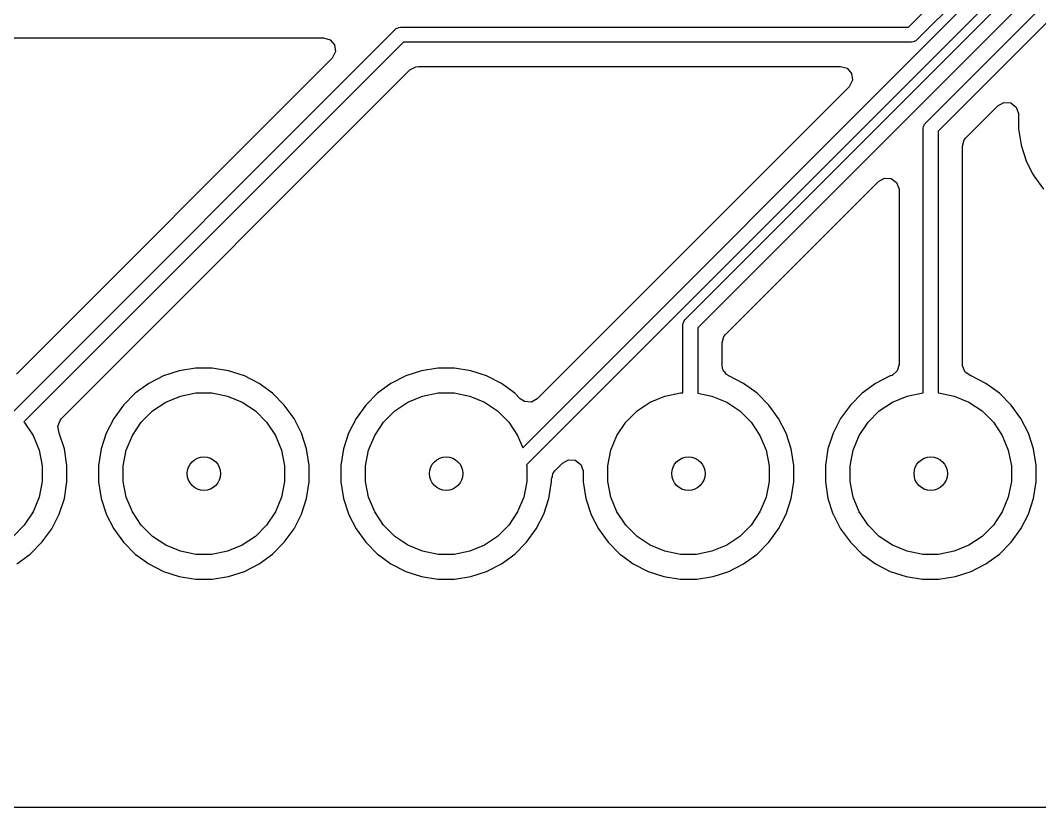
# Model space of a CAD drawing. Extents: x 2.09 to 4.51, y -4.8 to -2.93.
# Drawn here: x 2.6211 to 3.0418, y -4.8031 to -4.4783 of the extents above; entities that cross this region are included whole.
import ezdxf

# ---------------------------------------------------------------- set-up
doc = ezdxf.new("R2010")
doc.units = 0
doc.header["$MEASUREMENT"] = 0
doc.layers.add('BLACK', color=7, linetype='CONTINUOUS')

msp = doc.modelspace()

# ---------------------------------------------------------------- linework, layer by layer
at = {"layer": 'BLACK', "linetype": 'CONTINUOUS'}
for p, q in [((2.99469, -4.52068), (3.31674, -4.19863)), ((3.32016, -4.20384), (2.9999, -4.5241)), ((2.98772, -4.4812), (3.06807, -4.40085)), ((3.07149, -4.40606), (2.99114, -4.48641)), ((2.82846, -4.65463), (3.07222, -4.41087)), ((3.07564, -4.41608), (2.83007, -4.66165)), ((2.89548, -4.60178), (3.07637, -4.42089)), ((3.07979, -4.4261), (2.90069, -4.6052)), ((2.61824, -4.63965), (2.7758, -4.48209)), ((2.7758, -4.48209), (2.77626, -4.48172)), ((2.77626, -4.48172), (2.77704, -4.48139)), ((2.77626, -4.48172), (2.77626, -4.48172)), ((2.77704, -4.48139), (2.77736, -4.48126)), ((2.77736, -4.48126), (2.77795, -4.4812)), ((2.77736, -4.48126), (2.77736, -4.48126)), ((2.77795, -4.4812), (2.98772, -4.4812)), ((2.61377, -4.48551), (2.74623, -4.48551)), ((2.77922, -4.4873), (2.62256, -4.64396)), ((2.74623, -4.48551), (2.74891, -4.4863)), ((2.74891, -4.4863), (2.75074, -4.48841)), ((2.75074, -4.48841), (2.75114, -4.49118)), ((2.98898, -4.4873), (2.77922, -4.4873)), ((2.98958, -4.48724), (2.98898, -4.4873)), ((2.99068, -4.48679), (2.98958, -4.48724)), ((2.99114, -4.48641), (2.99068, -4.48679)), ((2.75114, -4.49118), (2.74998, -4.49372)), ((2.74974, -4.49398), (2.61948, -4.62424)), ((2.74998, -4.49372), (2.74974, -4.49398)), ((2.78437, -4.49744), (2.78542, -4.49732)), ((2.78542, -4.49732), (2.95962, -4.49732)), ((2.95962, -4.49732), (2.96231, -4.49811)), ((2.63797, -4.64272), (2.78191, -4.49878)), ((2.78191, -4.49878), (2.78437, -4.49744)), ((2.96231, -4.49811), (2.96414, -4.50022)), ((2.96414, -4.50022), (2.96453, -4.50299)), ((2.96337, -4.50553), (2.96313, -4.50579)), ((2.96453, -4.50299), (2.96337, -4.50553)), ((2.96313, -4.50579), (2.83446, -4.63446)), ((3.01137, -4.5268), (3.02462, -4.51355)), ((3.02462, -4.51355), (3.02708, -4.51221)), ((3.02708, -4.51221), (3.02986, -4.51241)), ((3.02986, -4.51241), (3.0321, -4.51408)), ((3.0321, -4.51408), (3.03308, -4.5167)), ((3.03308, -4.5167), (3.03309, -4.51706)), ((3.03309, -4.51706), (3.03309, -4.52311)), ((2.9938, -4.52283), (2.99386, -4.52224)), ((2.99386, -4.52224), (2.99431, -4.52114)), ((2.99431, -4.52114), (2.99469, -4.52068)), ((2.9938, -4.63205), (2.9938, -4.52283)), ((2.9999, -4.5241), (2.9999, -4.63205)), ((3.03309, -4.52311), (3.03414, -4.52971)), ((3.00992, -4.5303), (3.01071, -4.52762)), ((3.00992, -4.62028), (3.00992, -4.5303)), ((3.01071, -4.52762), (3.01137, -4.5268)), ((3.03414, -4.52971), (3.03416, -4.52987)), ((3.03416, -4.52987), (3.03623, -4.53624)), ((3.03623, -4.53624), (3.03628, -4.53638)), ((3.03628, -4.53638), (3.03906, -4.54183)), ((2.97531, -4.54475), (2.97776, -4.54341)), ((2.97776, -4.54341), (2.98055, -4.54361)), ((3.03906, -4.54183), (3.03938, -4.54248)), ((3.03938, -4.54248), (3.04341, -4.54801)), ((2.91216, -4.6079), (2.97531, -4.54475)), ((2.98055, -4.54361), (2.98279, -4.54529)), ((2.98279, -4.54529), (2.98377, -4.54791)), ((2.98377, -4.54791), (2.98378, -4.54826)), ((2.98378, -4.54826), (2.98378, -4.62028)), ((2.89465, -4.60334), (2.8951, -4.60224)), ((2.8951, -4.60224), (2.89548, -4.60178)), ((2.89459, -4.60394), (2.89465, -4.60334)), ((2.89459, -4.63205), (2.89459, -4.60394)), ((2.90069, -4.6052), (2.90069, -4.63216)), ((2.91071, -4.61141), (2.9115, -4.60873)), ((2.9115, -4.60873), (2.91216, -4.6079)), ((2.91071, -4.62057), (2.91071, -4.61141)), ((2.68667, -4.62294), (2.68016, -4.62506)), ((2.69343, -4.62187), (2.68667, -4.62294)), ((2.68667, -4.62294), (2.68667, -4.62294)), ((2.68667, -4.62294), (2.68667, -4.62294)), ((2.70027, -4.62187), (2.69343, -4.62187)), ((2.70703, -4.62294), (2.70027, -4.62187)), ((2.71354, -4.62506), (2.70703, -4.62294)), ((2.70703, -4.62294), (2.70703, -4.62294)), ((2.70703, -4.62294), (2.70703, -4.62294)), ((2.78667, -4.62294), (2.78016, -4.62506)), ((2.79343, -4.62187), (2.78667, -4.62294)), ((2.78667, -4.62294), (2.78667, -4.62294)), ((2.78667, -4.62294), (2.78667, -4.62294)), ((2.80027, -4.62187), (2.79343, -4.62187)), ((2.80703, -4.62294), (2.80027, -4.62187)), ((2.81354, -4.62506), (2.80703, -4.62294)), ((2.80703, -4.62294), (2.80703, -4.62294)), ((2.80703, -4.62294), (2.80703, -4.62294)), ((2.91091, -4.62197), (2.91071, -4.62057)), ((2.91122, -4.62245), (2.91091, -4.62197)), ((2.91139, -4.62307), (2.91122, -4.62245)), ((2.91198, -4.62363), (2.91139, -4.62307)), ((2.98299, -4.62296), (2.98088, -4.62479)), ((2.98378, -4.62028), (2.98299, -4.62296)), ((3.00995, -4.62084), (3.00992, -4.62028)), ((3.01104, -4.62342), (3.00995, -4.62084)), ((3.01335, -4.62499), (3.01104, -4.62342)), ((2.68016, -4.62506), (2.67406, -4.62816)), ((2.68016, -4.62506), (2.68016, -4.62506)), ((2.71964, -4.62816), (2.71354, -4.62506)), ((2.71354, -4.62506), (2.71354, -4.62506)), ((2.71354, -4.62506), (2.71354, -4.62506)), ((2.78016, -4.62506), (2.77406, -4.62816)), ((2.78016, -4.62506), (2.78016, -4.62506)), ((2.81964, -4.62816), (2.81354, -4.62506)), ((2.81354, -4.62506), (2.81354, -4.62506)), ((2.81354, -4.62506), (2.81354, -4.62506)), ((2.91242, -4.62432), (2.91198, -4.62363)), ((2.91297, -4.62457), (2.91242, -4.62432)), ((2.91342, -4.62499), (2.91297, -4.62457)), ((2.91354, -4.62506), (2.91342, -4.62499)), ((2.91964, -4.62816), (2.91354, -4.62506)), ((2.91354, -4.62506), (2.91354, -4.62506)), ((2.97962, -4.62533), (2.97406, -4.62816)), ((2.98016, -4.62506), (2.97962, -4.62533)), ((2.98035, -4.62499), (2.98016, -4.62506)), ((2.98016, -4.62506), (2.98016, -4.62506)), ((2.98016, -4.62506), (2.98016, -4.62506)), ((2.98088, -4.62479), (2.98035, -4.62499)), ((3.01354, -4.62506), (3.01335, -4.62499)), ((3.01964, -4.62816), (3.01354, -4.62506)), ((2.67406, -4.62816), (2.66852, -4.63219)), ((2.72518, -4.63219), (2.71964, -4.62816)), ((2.71964, -4.62816), (2.71964, -4.62816)), ((2.71964, -4.62816), (2.71964, -4.62816)), ((2.77406, -4.62816), (2.76852, -4.63219)), ((2.82518, -4.63219), (2.81964, -4.62816)), ((2.81964, -4.62816), (2.81964, -4.62816)), ((2.81964, -4.62816), (2.81964, -4.62816)), ((2.92518, -4.63219), (2.91964, -4.62816)), ((2.91964, -4.62816), (2.91964, -4.62816)), ((2.91964, -4.62816), (2.91964, -4.62816)), ((2.97406, -4.62816), (2.96852, -4.63219)), ((3.02518, -4.63219), (3.01964, -4.62816)), ((3.01964, -4.62816), (3.01964, -4.62816)), ((3.01964, -4.62816), (3.01964, -4.62816)), ((2.66852, -4.63219), (2.66368, -4.63703)), ((2.67562, -4.63949), (2.68108, -4.63584)), ((2.68108, -4.63584), (2.68714, -4.63333)), ((2.68714, -4.63333), (2.69357, -4.63205)), ((2.69357, -4.63205), (2.70013, -4.63205)), ((2.70013, -4.63205), (2.70656, -4.63333)), ((2.70656, -4.63333), (2.71263, -4.63584)), ((2.71263, -4.63584), (2.71808, -4.63949)), ((2.73002, -4.63703), (2.72518, -4.63219)), ((2.76852, -4.63219), (2.76368, -4.63703)), ((2.77562, -4.63949), (2.78108, -4.63584)), ((2.78108, -4.63584), (2.78714, -4.63333)), ((2.78714, -4.63333), (2.79357, -4.63205)), ((2.79357, -4.63205), (2.80013, -4.63205)), ((2.80013, -4.63205), (2.80656, -4.63333)), ((2.80656, -4.63333), (2.81263, -4.63584)), ((2.81263, -4.63584), (2.81808, -4.63949)), ((2.82745, -4.63446), (2.82518, -4.63219)), ((2.82922, -4.6356), (2.82745, -4.63446)), ((2.83201, -4.6358), (2.82922, -4.6356)), ((2.83446, -4.63446), (2.83201, -4.6358)), ((2.87562, -4.63949), (2.88108, -4.63584)), ((2.88108, -4.63584), (2.88714, -4.63333)), ((2.88714, -4.63333), (2.89357, -4.63205)), ((2.89357, -4.63205), (2.89459, -4.63205)), ((2.90069, -4.63216), (2.90656, -4.63333)), ((2.90656, -4.63333), (2.91263, -4.63584)), ((2.91263, -4.63584), (2.91808, -4.63949)), ((2.93002, -4.63703), (2.92518, -4.63219)), ((2.96852, -4.63219), (2.96368, -4.63703)), ((2.97562, -4.63949), (2.98108, -4.63584)), ((2.98108, -4.63584), (2.98714, -4.63333)), ((2.98714, -4.63333), (2.99357, -4.63205)), ((2.99357, -4.63205), (2.9938, -4.63205)), ((2.9999, -4.63205), (3.00013, -4.63205)), ((3.00013, -4.63205), (3.00656, -4.63333)), ((3.00656, -4.63333), (3.01263, -4.63584)), ((3.01263, -4.63584), (3.01808, -4.63949)), ((3.03002, -4.63703), (3.02518, -4.63219)), ((2.66368, -4.63703), (2.65966, -4.64256)), ((2.67098, -4.64412), (2.67562, -4.63949)), ((2.71808, -4.63949), (2.72272, -4.64412)), ((2.73404, -4.64256), (2.73002, -4.63703)), ((2.73002, -4.63703), (2.73002, -4.63703)), ((2.76368, -4.63703), (2.75966, -4.64256)), ((2.77098, -4.64412), (2.77562, -4.63949)), ((2.81808, -4.63949), (2.82272, -4.64412)), ((2.87098, -4.64412), (2.87562, -4.63949)), ((2.91808, -4.63949), (2.92272, -4.64412)), ((2.93404, -4.64256), (2.93002, -4.63703)), ((2.93002, -4.63703), (2.93002, -4.63703)), ((2.96368, -4.63703), (2.95966, -4.64256)), ((2.97098, -4.64412), (2.97562, -4.63949)), ((3.01808, -4.63949), (3.02272, -4.64412)), ((3.03404, -4.64256), (3.03002, -4.63703)), ((3.03002, -4.63703), (3.03002, -4.63703)), ((2.62256, -4.64396), (2.62272, -4.64412)), ((2.62272, -4.64412), (2.62636, -4.64958)), ((2.63654, -4.64573), (2.63759, -4.64314)), ((2.63759, -4.64314), (2.63797, -4.64272)), ((2.65966, -4.64256), (2.65655, -4.64866)), ((2.66734, -4.64958), (2.67098, -4.64412)), ((2.72272, -4.64412), (2.72636, -4.64958)), ((2.73715, -4.64866), (2.73404, -4.64256)), ((2.75966, -4.64256), (2.75655, -4.64866)), ((2.76734, -4.64958), (2.77098, -4.64412)), ((2.82272, -4.64412), (2.82636, -4.64958)), ((2.86734, -4.64958), (2.87098, -4.64412)), ((2.92272, -4.64412), (2.92636, -4.64958)), ((2.93715, -4.64866), (2.93404, -4.64256)), ((2.95966, -4.64256), (2.95655, -4.64866)), ((2.96734, -4.64958), (2.97098, -4.64412)), ((3.02272, -4.64412), (3.02636, -4.64958)), ((3.03715, -4.64866), (3.03404, -4.64256)), ((2.63706, -4.64848), (2.63654, -4.64573)), ((2.63715, -4.64866), (2.63706, -4.64848)), ((2.63926, -4.65517), (2.63715, -4.64866)), ((2.65655, -4.64866), (2.65444, -4.65517)), ((2.65655, -4.64866), (2.65655, -4.64866)), ((2.73926, -4.65517), (2.73715, -4.64866)), ((2.75655, -4.64866), (2.75444, -4.65517)), ((2.75655, -4.64866), (2.75655, -4.64866)), ((2.93926, -4.65517), (2.93715, -4.64866)), ((2.95655, -4.64866), (2.95444, -4.65517)), ((2.95655, -4.64866), (2.95655, -4.64866)), ((3.03926, -4.65517), (3.03715, -4.64866)), ((2.62636, -4.64958), (2.62887, -4.65564)), ((2.66483, -4.65564), (2.66734, -4.64958)), ((2.72636, -4.64958), (2.72887, -4.65564)), ((2.76483, -4.65564), (2.76734, -4.64958)), ((2.82636, -4.64958), (2.82846, -4.65463)), ((2.86483, -4.65564), (2.86734, -4.64958)), ((2.92636, -4.64958), (2.92887, -4.65564)), ((2.96483, -4.65564), (2.96734, -4.64958)), ((3.02636, -4.64958), (3.02887, -4.65564)), ((2.62887, -4.65564), (2.63015, -4.66207)), ((2.64033, -4.66193), (2.63926, -4.65517)), ((2.65444, -4.65517), (2.65337, -4.66193)), ((2.65444, -4.65517), (2.65444, -4.65517)), ((2.65444, -4.65517), (2.65444, -4.65517)), ((2.66355, -4.66207), (2.66483, -4.65564)), ((2.72887, -4.65564), (2.73015, -4.66207)), ((2.74033, -4.66193), (2.73926, -4.65517)), ((2.75444, -4.65517), (2.75337, -4.66193)), ((2.75444, -4.65517), (2.75444, -4.65517)), ((2.75444, -4.65517), (2.75444, -4.65517)), ((2.76355, -4.66207), (2.76483, -4.65564)), ((2.86355, -4.66207), (2.86483, -4.65564)), ((2.92887, -4.65564), (2.93015, -4.66207)), ((2.94033, -4.66193), (2.93926, -4.65517)), ((2.95444, -4.65517), (2.95337, -4.66193)), ((2.95444, -4.65517), (2.95444, -4.65517)), ((2.95444, -4.65517), (2.95444, -4.65517)), ((2.96355, -4.66207), (2.96483, -4.65564)), ((3.02887, -4.65564), (3.03015, -4.66207)), ((3.04033, -4.66193), (3.03926, -4.65517)), ((2.84179, -4.6641), (2.8449, -4.66099)), ((2.8449, -4.66099), (2.84735, -4.65965)), ((2.84735, -4.65965), (2.85014, -4.65985)), ((2.85014, -4.65985), (2.85238, -4.66153)), ((2.63015, -4.66207), (2.63015, -4.66863)), ((2.64033, -4.66878), (2.64033, -4.66193)), ((2.65337, -4.66193), (2.65337, -4.66878)), ((2.66355, -4.66863), (2.66355, -4.66207)), ((2.73015, -4.66207), (2.73015, -4.66863)), ((2.74033, -4.66878), (2.74033, -4.66193)), ((2.75337, -4.66193), (2.75337, -4.66878)), ((2.76355, -4.66863), (2.76355, -4.66207)), ((2.83007, -4.66165), (2.83015, -4.66207)), ((2.83015, -4.66207), (2.83015, -4.66863)), ((2.84068, -4.66643), (2.84094, -4.66523)), ((2.84094, -4.66523), (2.84109, -4.66503)), ((2.84109, -4.66503), (2.84112, -4.66493)), ((2.84112, -4.66493), (2.84179, -4.6641)), ((2.85238, -4.66153), (2.85335, -4.66415)), ((2.85335, -4.66415), (2.85337, -4.6645)), ((2.85337, -4.6645), (2.85337, -4.66878)), ((2.86355, -4.66863), (2.86355, -4.66207)), ((2.93015, -4.66207), (2.93015, -4.66863)), ((2.94033, -4.66878), (2.94033, -4.66193)), ((2.95337, -4.66193), (2.95337, -4.66878)), ((2.96355, -4.66863), (2.96355, -4.66207)), ((3.03015, -4.66207), (3.03015, -4.66863)), ((3.04033, -4.66878), (3.04033, -4.66193)), ((2.63015, -4.66863), (2.62887, -4.67507)), ((2.63926, -4.67554), (2.64033, -4.66878)), ((2.65337, -4.66878), (2.65444, -4.67554)), ((2.66483, -4.67507), (2.66355, -4.66863)), ((2.73015, -4.66863), (2.72887, -4.67507)), ((2.73926, -4.67554), (2.74033, -4.66878)), ((2.75337, -4.66878), (2.75444, -4.67554)), ((2.76483, -4.67507), (2.76355, -4.66863)), ((2.83015, -4.66863), (2.82887, -4.67507)), ((2.83926, -4.67554), (2.84033, -4.66878)), ((2.84033, -4.66761), (2.84068, -4.66643)), ((2.84033, -4.66878), (2.84033, -4.66761)), ((2.85337, -4.66878), (2.85444, -4.67554)), ((2.86483, -4.67507), (2.86355, -4.66863)), ((2.93015, -4.66863), (2.92887, -4.67507)), ((2.93926, -4.67554), (2.94033, -4.66878)), ((2.95337, -4.66878), (2.95444, -4.67554)), ((2.96483, -4.67507), (2.96355, -4.66863)), ((3.03015, -4.66863), (3.02887, -4.67507)), ((3.03926, -4.67554), (3.04033, -4.66878)), ((2.62887, -4.67507), (2.62636, -4.68113)), ((2.63715, -4.68205), (2.63926, -4.67554)), ((2.65444, -4.67554), (2.65444, -4.67554)), ((2.65444, -4.67554), (2.65651, -4.68192)), ((2.66734, -4.68113), (2.66483, -4.67507)), ((2.72887, -4.67507), (2.72636, -4.68113)), ((2.73715, -4.68205), (2.73926, -4.67554)), ((2.75444, -4.67554), (2.75444, -4.67554)), ((2.75444, -4.67554), (2.75651, -4.68192)), ((2.76734, -4.68113), (2.76483, -4.67507)), ((2.82887, -4.67507), (2.82636, -4.68113)), ((2.83715, -4.68205), (2.83926, -4.67554)), ((2.85444, -4.67554), (2.85444, -4.67554)), ((2.85444, -4.67554), (2.85651, -4.68192)), ((2.86734, -4.68113), (2.86483, -4.67507)), ((2.92887, -4.67507), (2.92636, -4.68113)), ((2.93715, -4.68205), (2.93926, -4.67554)), ((2.95444, -4.67554), (2.95444, -4.67554)), ((2.95444, -4.67554), (2.95651, -4.68192)), ((2.96734, -4.68113), (2.96483, -4.67507)), ((3.02887, -4.67507), (3.02636, -4.68113)), ((3.03715, -4.68205), (3.03926, -4.67554)), ((2.62636, -4.68113), (2.62272, -4.68658)), ((2.63404, -4.68815), (2.63715, -4.68205)), ((2.65651, -4.68192), (2.65655, -4.68205)), ((2.65655, -4.68205), (2.65966, -4.68815)), ((2.67098, -4.68658), (2.66734, -4.68113)), ((2.72636, -4.68113), (2.72272, -4.68658)), ((2.73404, -4.68815), (2.73715, -4.68205)), ((2.75651, -4.68192), (2.75655, -4.68205)), ((2.75655, -4.68205), (2.75966, -4.68815)), ((2.77098, -4.68658), (2.76734, -4.68113)), ((2.82636, -4.68113), (2.82272, -4.68658)), ((2.83404, -4.68815), (2.83715, -4.68205)), ((2.85651, -4.68192), (2.85655, -4.68205)), ((2.85655, -4.68205), (2.85966, -4.68815)), ((2.87098, -4.68658), (2.86734, -4.68113)), ((2.92636, -4.68113), (2.92272, -4.68658)), ((2.93404, -4.68815), (2.93715, -4.68205)), ((2.95651, -4.68192), (2.95655, -4.68205)), ((2.95655, -4.68205), (2.95966, -4.68815)), ((2.97098, -4.68658), (2.96734, -4.68113)), ((3.02636, -4.68113), (3.02272, -4.68658)), ((3.03404, -4.68815), (3.03715, -4.68205)), ((2.62272, -4.68658), (2.61808, -4.69122)), ((2.67562, -4.69122), (2.67098, -4.68658)), ((2.72272, -4.68658), (2.71808, -4.69122)), ((2.77562, -4.69122), (2.77098, -4.68658)), ((2.82272, -4.68658), (2.81808, -4.69122)), ((2.87562, -4.69122), (2.87098, -4.68658)), ((2.92272, -4.68658), (2.91808, -4.69122)), ((2.97562, -4.69122), (2.97098, -4.68658)), ((3.02272, -4.68658), (3.01808, -4.69122)), ((2.63002, -4.69368), (2.63404, -4.68815)), ((2.65966, -4.68815), (2.65966, -4.68815)), ((2.65966, -4.68815), (2.66368, -4.69368)), ((2.73002, -4.69368), (2.73404, -4.68815)), ((2.75966, -4.68815), (2.75966, -4.68815)), ((2.75966, -4.68815), (2.76368, -4.69368)), ((2.83002, -4.69368), (2.83404, -4.68815)), ((2.85966, -4.68815), (2.85966, -4.68815)), ((2.85966, -4.68815), (2.86368, -4.69368)), ((2.93002, -4.69368), (2.93404, -4.68815)), ((2.95966, -4.68815), (2.95966, -4.68815)), ((2.95966, -4.68815), (2.96368, -4.69368)), ((3.03002, -4.69368), (3.03404, -4.68815)), ((2.62518, -4.69852), (2.63002, -4.69368)), ((2.66368, -4.69368), (2.66852, -4.69852)), ((2.68108, -4.69487), (2.67562, -4.69122)), ((2.68714, -4.69738), (2.68108, -4.69487)), ((2.71263, -4.69487), (2.70656, -4.69738)), ((2.71808, -4.69122), (2.71263, -4.69487)), ((2.72518, -4.69852), (2.73002, -4.69368)), ((2.76368, -4.69368), (2.76852, -4.69852)), ((2.78108, -4.69487), (2.77562, -4.69122)), ((2.78714, -4.69738), (2.78108, -4.69487)), ((2.81263, -4.69487), (2.80656, -4.69738)), ((2.81808, -4.69122), (2.81263, -4.69487)), ((2.82518, -4.69852), (2.83002, -4.69368)), ((2.86368, -4.69368), (2.86852, -4.69852)), ((2.88108, -4.69487), (2.87562, -4.69122)), ((2.88714, -4.69738), (2.88108, -4.69487)), ((2.91263, -4.69487), (2.90656, -4.69738)), ((2.91808, -4.69122), (2.91263, -4.69487)), ((2.92518, -4.69852), (2.93002, -4.69368)), ((2.96368, -4.69368), (2.96852, -4.69852)), ((2.98108, -4.69487), (2.97562, -4.69122)), ((2.98714, -4.69738), (2.98108, -4.69487)), ((3.01263, -4.69487), (3.00656, -4.69738)), ((3.01808, -4.69122), (3.01263, -4.69487)), ((3.02518, -4.69852), (3.03002, -4.69368)), ((2.61964, -4.70255), (2.62518, -4.69852)), ((2.66852, -4.69852), (2.67029, -4.69981)), ((2.69357, -4.69866), (2.68714, -4.69738)), ((2.70013, -4.69866), (2.69357, -4.69866)), ((2.70656, -4.69738), (2.70013, -4.69866)), ((2.71964, -4.70255), (2.72518, -4.69852)), ((2.76852, -4.69852), (2.77029, -4.69981)), ((2.79357, -4.69866), (2.78714, -4.69738)), ((2.80013, -4.69866), (2.79357, -4.69866)), ((2.80656, -4.69738), (2.80013, -4.69866)), ((2.81964, -4.70255), (2.82518, -4.69852)), ((2.86852, -4.69852), (2.87029, -4.69981)), ((2.89357, -4.69866), (2.88714, -4.69738)), ((2.90013, -4.69866), (2.89357, -4.69866)), ((2.90656, -4.69738), (2.90013, -4.69866)), ((2.91964, -4.70255), (2.92518, -4.69852)), ((2.96852, -4.69852), (2.97029, -4.69981)), ((2.99357, -4.69866), (2.98714, -4.69738)), ((3.00013, -4.69866), (2.99357, -4.69866)), ((3.00656, -4.69738), (3.00013, -4.69866)), ((3.01964, -4.70255), (3.02518, -4.69852)), ((2.67029, -4.69981), (2.67406, -4.70255)), ((2.67406, -4.70255), (2.68016, -4.70565)), ((2.71354, -4.70565), (2.71964, -4.70255)), ((2.77029, -4.69981), (2.77406, -4.70255)), ((2.77406, -4.70255), (2.78016, -4.70565)), ((2.81354, -4.70565), (2.81964, -4.70255)), ((2.87029, -4.69981), (2.87406, -4.70255)), ((2.87406, -4.70255), (2.88016, -4.70565)), ((2.91354, -4.70565), (2.91964, -4.70255)), ((2.97029, -4.69981), (2.97406, -4.70255)), ((2.97406, -4.70255), (2.98016, -4.70565)), ((3.01354, -4.70565), (3.01964, -4.70255)), ((2.68016, -4.70565), (2.68667, -4.70777)), ((2.70703, -4.70777), (2.71354, -4.70565)), ((2.78016, -4.70565), (2.78667, -4.70777)), ((2.80703, -4.70777), (2.81354, -4.70565)), ((2.88016, -4.70565), (2.88667, -4.70777)), ((2.90703, -4.70777), (2.91354, -4.70565)), ((2.98016, -4.70565), (2.98667, -4.70777)), ((3.00703, -4.70777), (3.01354, -4.70565)), ((2.68667, -4.70777), (2.69343, -4.70884)), ((2.69343, -4.70884), (2.69343, -4.70884)), ((2.69343, -4.70884), (2.70027, -4.70884)), ((2.70027, -4.70884), (2.70703, -4.70777)), ((2.70027, -4.70884), (2.70027, -4.70884)), ((2.78667, -4.70777), (2.79343, -4.70884)), ((2.79343, -4.70884), (2.79343, -4.70884)), ((2.79343, -4.70884), (2.80027, -4.70884)), ((2.80027, -4.70884), (2.80703, -4.70777)), ((2.80027, -4.70884), (2.80027, -4.70884)), ((2.88667, -4.70777), (2.89343, -4.70884)), ((2.89343, -4.70884), (2.89343, -4.70884)), ((2.89343, -4.70884), (2.90027, -4.70884)), ((2.90027, -4.70884), (2.90703, -4.70777)), ((2.90027, -4.70884), (2.90027, -4.70884)), ((2.98667, -4.70777), (2.99343, -4.70884)), ((2.99343, -4.70884), (2.99343, -4.70884)), ((2.99343, -4.70884), (3.00027, -4.70884)), ((3.00027, -4.70884), (3.00703, -4.70777)), ((3.00027, -4.70884), (3.00027, -4.70884)), ((4.42897, -4.80313), (2.16552, -4.80313))]:
    msp.add_line(p, q, dxfattribs=at)
at = {"layer": 'BLACK'}
for centre in [(2.69685, -4.66535), (2.79685, -4.66535), (2.89685, -4.66535), (2.99685, -4.66535)]:
    msp.add_circle(centre, 0.00689, dxfattribs=at)
at = {"layer": 'WHITE'}
for centre in [(2.69685, -4.66535), (2.79685, -4.66535), (2.89685, -4.66535), (2.99685, -4.66535)]:
    msp.add_circle(centre, 0.00689, dxfattribs=at)

doc.saveas('drawing.dxf')
